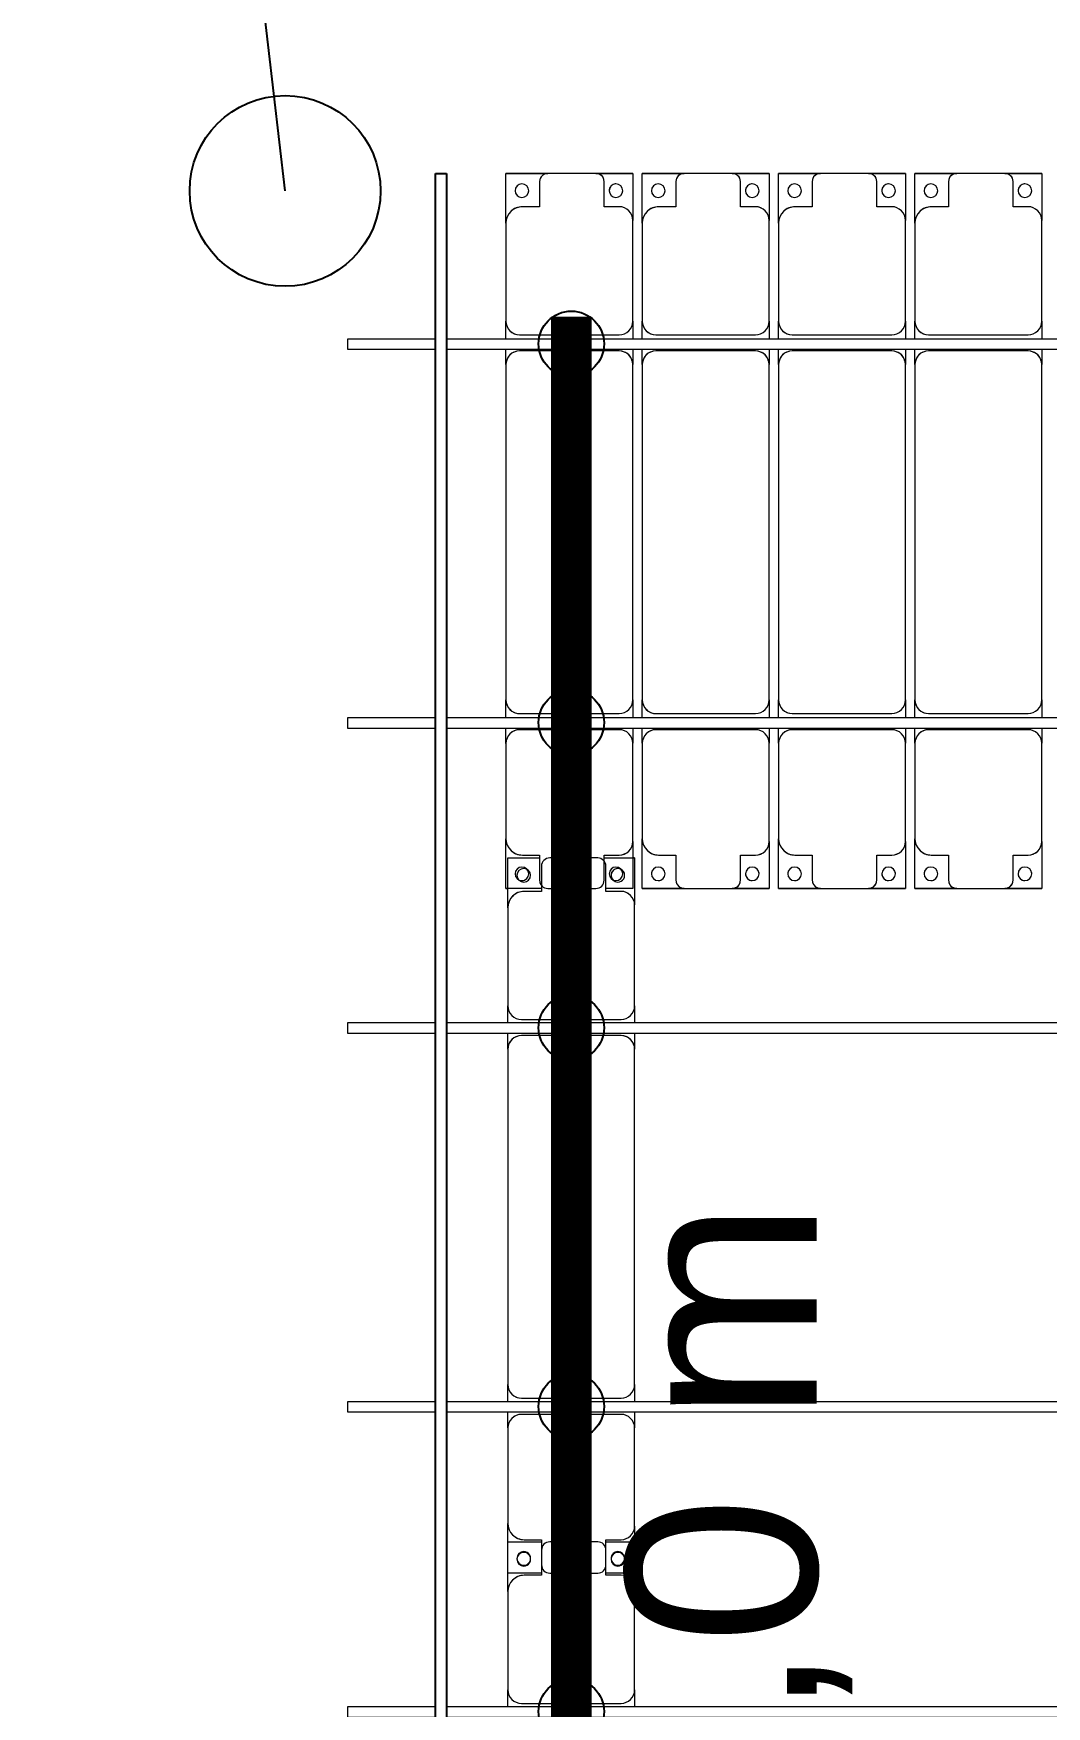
# Model space of a CAD drawing. Header units: millimetres. Extents: x -496478 to -186190, y -204059 to -87354.
# Drawn here: x -490707 to -486991, y -131034 to -124894 of the extents above; entities that cross this region are included whole.
import ezdxf

# ---------------------------------------------------------------- set-up
doc = ezdxf.new("R2010")
doc.units = ezdxf.units.MM
for name, color, linetype, lineweight in [('A-DETL-MBND', 5, 'Continuous', 9), ('A-GENM', 13, 'Continuous', 9), ('S-BEAM', 12, 'Continuous', 9)]:
    doc.layers.add(name, color=color, linetype=linetype, lineweight=lineweight)
for name, color, linetype in [('GC-BICH NEO', 6, 'Continuous'), ('GC-DAY NEO', 5, 'Continuous'), ('GC-GHI CHU', 2, 'Continuous'), ('GC-HOP 40x60 GIA CUONG', 1, 'Continuous')]:
    doc.layers.add(name, color=color, linetype=linetype)
doc.styles.add('GC_VN', font='arial.ttf')

# ---------------------------------------------------------------- blocks, each defined once
blk = doc.blocks.new('Dầm C52 - Dầm C52-24978-BỐ TRÍ KHUNG KẾT CẤU BÈ PIN 01')
at = {"layer": 'S-BEAM', "color": 1}
for p, q in [((93389.1, 20), (99349.1, 20)), ((99389.1, 20), (99710.9, 20)), ((99710.9, 20), (99710.9, -20)), ((99349.1, -20), (93389.1, -20)), ((99710.9, -20), (99389.1, -20))]:
    blk.add_line(p, q, dxfattribs=at)
blk = doc.blocks.new('Dai phao do pin - DẢI PHAO ĐỠ PIN-V119-BỐ TRÍ KHUNG KẾT CẤU BÈ PIN 01')
at = {"layer": 'A-DETL-MBND', "color": 8}
for p, q in [((65968, 241.6), (66029.7, 241.6)), ((65979.7, 191.6), (65979.7, -173.4)), ((66389.7, 241.6), (66029.7, 241.6)), ((66389.7, 241.6), (66572.2, 241.6)), ((66457.8, 241.6), (66640.3, 241.6)), ((66457.8, 118.2), (66457.8, 241.6)), ((66572.2, 241.6), (66572.2, 118.2)), ((66990.3, 241.6), (66640.3, 241.6)), ((66990.3, 241.6), (67048, 241.6)), ((67040.3, -173.4), (67040.3, 191.6)), ((67088, 241.6), (67149.7, 241.6)), ((67099.7, 191.6), (67099.7, -173.4)), ((68380.3, 241.6), (67149.7, 241.6)), ((68380.3, 241.6), (68438, 241.6)), ((68430.3, -173.4), (68430.3, 191.6)), ((68478, 241.6), (68539.7, 241.6)), ((68489.7, 191.6), (68489.7, -173.4)), ((68899.7, 241.6), (68539.7, 241.6)), ((68899.7, 241.6), (69082.2, 241.6)), ((69082.2, 241.6), (69082.2, 125.1)), ((66449.7, 118.2), (66449.7, 181.6)), ((66580.3, 181.6), (66580.3, 118.2)), ((68959.7, 118.2), (68959.7, 181.6)), ((66542.2, 118.2), (66449.7, 118.2)), ((66457.8, 88.2), (66457.8, -88.2)), ((66580.3, 118.2), (66487.8, 118.2)), ((66572.2, -88.2), (66572.2, 88.2)), ((69052.2, 118.2), (68959.7, 118.2)), ((69082.2, -88.2), (69082.2, 88.2)), ((66449.7, -173.4), (66449.7, -118.2)), ((66449.7, -118.2), (66542.2, -118.2)), ((66457.8, -223.4), (66457.8, -118.2)), ((66487.8, -118.2), (66580.3, -118.2)), ((66572.2, -118.2), (66572.2, -223.4)), ((66580.3, -118.2), (66580.3, -173.4)), ((68959.7, -173.4), (68959.7, -118.2)), ((68959.7, -118.2), (69052.2, -118.2)), ((69082.2, -111.4), (69082.2, -223.4)), ((66029.7, -223.4), (65968, -223.4)), ((66029.7, -223.4), (66399.7, -223.4)), ((66572.2, -223.4), (66399.7, -223.4)), ((66630.3, -223.4), (66457.8, -223.4)), ((66630.3, -223.4), (66990.3, -223.4)), ((67048, -223.4), (66990.3, -223.4)), ((67149.7, -223.4), (67088, -223.4)), ((67149.7, -223.4), (68380.3, -223.4)), ((68438, -223.4), (68380.3, -223.4)), ((68539.7, -223.4), (68478, -223.4)), ((68539.7, -223.4), (68909.7, -223.4)), ((69082.2, -223.4), (68909.7, -223.4)), ((69082.2, -223.4), (69082.2, -215.4))]:
    blk.add_line(p, q, dxfattribs=at)
for centre, radius, start, end in [((66029.7, 191.6), 50, 90, 180), ((66029.7, 191.6), 50, 135, 180), ((66389.7, 181.6), 60, 0, 90), ((66389.7, 181.6), 60, 0, 45), ((66508.6, 183.2), 25, 0, 180), ((66511.4, 183.2), 25, 0, 180), ((66640.3, 181.6), 60, 90, 180), ((66640.3, 181.6), 60, 135, 180), ((66990.3, 191.6), 50, 0, 90), ((66990.3, 191.6), 50, 0, 45), ((67149.7, 191.6), 50, 90, 180), ((67149.7, 191.6), 50, 105, 180), ((68380.3, 191.6), 50, 0, 90), ((68380.3, 191.6), 50, 15, 90), ((68539.7, 191.6), 50, 90, 180), ((68539.7, 191.6), 50, 135, 180), ((68899.7, 181.6), 60, 0, 90), ((68899.7, 181.6), 60, 0, 44.53312), ((69018.6, 183.2), 25, 0, 180), ((66508.6, 183.2), 25, 180, 0), ((66511.4, 183.2), 25, 180, 0), ((66511.4, 183.2), 25, 180, 195), ((69018.6, 183.2), 25, 180, 360), ((66487.8, 88.2), 30, 90, 180), ((66542.2, 88.2), 30, 360, 90), ((69052.2, 88.2), 30, 0, 90), ((66487.8, -88.2), 30, 180, 270), ((66542.2, -88.2), 30, 270, 360), ((69052.2, -88.2), 30, 270, 0), ((69052.2, -88.2), 30, 285, 315), ((66029.7, -173.4), 50, 180, 270), ((66029.7, -173.4), 50, 180, 225), ((66399.7, -173.4), 50, 270, 0), ((66399.7, -173.4), 50, 315, 0), ((66508.6, -161.8), 25, 0, 180), ((66508.6, -161.8), 25, 180, 0), ((66511.4, -161.8), 25, 0, 180), ((66511.4, -161.8), 25, 120, 180), ((66511.4, -161.8), 25, 180, 360), ((66511.4, -161.8), 25, 75, 105), ((66508.6, -161.8), 25, 75, 90), ((66508.6, -161.8), 25, 30, 45), ((66508.6, -161.8), 25, 0, 15), ((66630.3, -173.4), 50, 180, 270), ((66630.3, -173.4), 50, 180, 225), ((66990.3, -173.4), 50, 270, 0), ((66990.3, -173.4), 50, 315, 360), ((67149.7, -173.4), 50, 180, 270), ((67149.7, -173.4), 50, 180, 270), ((68380.3, -173.4), 50, 270, 0), ((68380.3, -173.4), 50, 285, 0), ((68539.7, -173.4), 50, 180, 270), ((68539.7, -173.4), 50, 180, 225), ((68909.7, -173.4), 50, 270, 360), ((68909.7, -173.4), 50, 315, 360), ((69018.6, -161.8), 25, 0, 180), ((69018.6, -161.8), 25, 180, 0), ((69018.6, -161.8), 25, 60, 90), ((69018.6, -161.8), 25, 30, 45), ((69018.6, -161.8), 25, 0, 15)]:
    blk.add_arc(centre, radius, start, end, dxfattribs=at)
blk = doc.blocks.new('Dải phao đi lại kèm đỡ invester - DẢI PHAO ĐI LẠI-24499-BỐ TRÍ KHUNG KẾT CẤU BÈ PIN 01')
at = {"layer": 'A-DETL-MBND', "color": 8}
for p, q in [((-241.6, 1312.2), (-88.2, 1312.2)), ((-241.6, 1129.7), (-241.6, 1312.2)), ((-88.2, 1312.2), (-241.6, 1312.2)), ((88.2, 1312.2), (-88.2, 1312.2)), ((88.2, 1312.2), (223.4, 1312.2)), ((223.4, 1312.2), (88.2, 1312.2)), ((223.4, 1312.2), (223.4, 1139.7)), ((258.4, 1312.2), (411.8, 1312.2)), ((258.4, 1129.7), (258.4, 1312.2)), ((411.8, 1312.2), (258.4, 1312.2)), ((588.2, 1312.2), (411.8, 1312.2)), ((588.2, 1312.2), (723.4, 1312.2)), ((723.4, 1312.2), (588.2, 1312.2)), ((723.4, 1312.2), (723.4, 1139.7)), ((758.4, 1312.2), (911.8, 1312.2)), ((758.4, 1129.7), (758.4, 1312.2)), ((911.8, 1312.2), (758.4, 1312.2)), ((1088.2, 1312.2), (911.8, 1312.2)), ((1088.2, 1312.2), (1223.4, 1312.2)), ((1223.4, 1312.2), (1088.2, 1312.2)), ((1223.4, 1312.2), (1223.4, 1139.7)), ((1258.4, 1312.2), (1411.8, 1312.2)), ((1258.4, 1129.7), (1258.4, 1312.2)), ((1411.8, 1312.2), (1258.4, 1312.2)), ((1588.2, 1312.2), (1411.8, 1312.2)), ((1588.2, 1312.2), (1723.4, 1312.2)), ((1723.4, 1312.2), (1588.2, 1312.2)), ((1723.4, 1312.2), (1723.4, 1139.7)), ((-118.2, 1282.2), (-118.2, 1189.7)), ((118.2, 1189.7), (118.2, 1282.2)), ((381.8, 1282.2), (381.8, 1189.7)), ((618.2, 1189.7), (618.2, 1282.2)), ((881.8, 1282.2), (881.8, 1189.7)), ((1118.2, 1189.7), (1118.2, 1282.2)), ((1381.8, 1282.2), (1381.8, 1189.7)), ((1618.2, 1189.7), (1618.2, 1282.2)), ((-118.2, 1189.7), (-181.6, 1189.7)), ((173.4, 1189.7), (118.2, 1189.7)), ((381.8, 1189.7), (318.4, 1189.7)), ((673.4, 1189.7), (618.2, 1189.7)), ((881.8, 1189.7), (818.4, 1189.7)), ((1173.4, 1189.7), (1118.2, 1189.7)), ((1381.8, 1189.7), (1318.4, 1189.7)), ((1673.4, 1189.7), (1618.2, 1189.7)), ((-241.6, 1129.7), (-241.6, 769.7)), ((223.4, 769.7), (223.4, 1139.7)), ((258.4, 1129.7), (258.4, 769.7)), ((723.4, 769.7), (723.4, 1139.7)), ((758.4, 1129.7), (758.4, 769.7)), ((1223.4, 769.7), (1223.4, 1139.7)), ((1258.4, 1129.7), (1258.4, 769.7)), ((1723.4, 769.7), (1723.4, 1139.7)), ((-241.6, 705.3), (-241.6, 769.7)), ((223.4, 769.7), (223.4, 705.3)), ((258.4, 705.3), (258.4, 769.7)), ((723.4, 769.7), (723.4, 705.3)), ((758.4, 705.3), (758.4, 769.7)), ((1223.4, 769.7), (1223.4, 705.3)), ((1258.4, 705.3), (1258.4, 769.7)), ((1723.4, 769.7), (1723.4, 705.3)), ((-191.6, 719.7), (173.4, 719.7)), ((308.4, 719.7), (673.4, 719.7)), ((808.4, 719.7), (1173.4, 719.7)), ((1308.4, 719.7), (1673.4, 719.7)), ((-241.6, 610.3), (-241.6, 665.3)), ((173.4, 660.3), (-191.6, 660.3)), ((223.4, 665.3), (223.4, 610.3)), ((258.4, 610.3), (258.4, 665.3)), ((673.4, 660.3), (308.4, 660.3)), ((723.4, 665.3), (723.4, 610.3)), ((758.4, 610.3), (758.4, 665.3)), ((1173.4, 660.3), (808.4, 660.3)), ((1223.4, 665.3), (1223.4, 610.3)), ((1258.4, 610.3), (1258.4, 665.3)), ((1673.4, 660.3), (1308.4, 660.3)), ((1723.4, 665.3), (1723.4, 610.3)), ((-241.6, 610.3), (-241.6, -620.3)), ((223.4, -620.3), (223.4, 610.3)), ((258.4, 610.3), (258.4, -620.3)), ((723.4, -620.3), (723.4, 610.3)), ((758.4, 610.3), (758.4, -620.3)), ((1223.4, -620.3), (1223.4, 610.3)), ((1258.4, 610.3), (1258.4, -620.3)), ((1723.4, -620.3), (1723.4, 610.3)), ((-241.6, -684.7), (-241.6, -620.3)), ((-191.6, -670.3), (173.4, -670.3)), ((223.4, -620.3), (223.4, -684.7)), ((258.4, -684.7), (258.4, -620.3)), ((308.4, -670.3), (673.4, -670.3)), ((723.4, -620.3), (723.4, -684.7)), ((758.4, -684.7), (758.4, -620.3)), ((808.4, -670.3), (1173.4, -670.3)), ((1223.4, -620.3), (1223.4, -684.7)), ((1258.4, -684.7), (1258.4, -620.3)), ((1308.4, -670.3), (1673.4, -670.3)), ((1723.4, -620.3), (1723.4, -684.7)), ((-241.6, -779.7), (-241.6, -724.7)), ((173.4, -729.7), (-191.6, -729.7)), ((223.4, -724.7), (223.4, -779.7)), ((258.4, -779.7), (258.4, -724.7)), ((673.4, -729.7), (308.4, -729.7)), ((723.4, -724.7), (723.4, -779.7)), ((758.4, -779.7), (758.4, -724.7)), ((1173.4, -729.7), (808.4, -729.7)), ((1223.4, -724.7), (1223.4, -779.7)), ((1258.4, -779.7), (1258.4, -724.7)), ((1673.4, -729.7), (1308.4, -729.7)), ((1723.4, -724.7), (1723.4, -779.7)), ((-241.6, -779.7), (-241.6, -1129.7)), ((223.4, -1139.7), (223.4, -779.7)), ((258.4, -779.7), (258.4, -1129.7)), ((723.4, -1139.7), (723.4, -779.7)), ((758.4, -779.7), (758.4, -1129.7)), ((1223.4, -1139.7), (1223.4, -779.7)), ((1258.4, -779.7), (1258.4, -1129.7)), ((1723.4, -1139.7), (1723.4, -779.7)), ((-241.6, -1312.2), (-241.6, -1129.7)), ((223.4, -1139.7), (223.4, -1312.2)), ((258.4, -1312.2), (258.4, -1129.7)), ((723.4, -1139.7), (723.4, -1312.2)), ((758.4, -1312.2), (758.4, -1129.7)), ((1223.4, -1139.7), (1223.4, -1312.2)), ((1258.4, -1312.2), (1258.4, -1129.7)), ((1723.4, -1139.7), (1723.4, -1312.2)), ((-181.6, -1189.7), (-118.2, -1189.7)), ((-118.2, -1189.7), (-118.2, -1282.2)), ((118.2, -1282.2), (118.2, -1189.7)), ((118.2, -1189.7), (173.4, -1189.7)), ((318.4, -1189.7), (381.8, -1189.7)), ((381.8, -1189.7), (381.8, -1282.2)), ((618.2, -1282.2), (618.2, -1189.7)), ((618.2, -1189.7), (673.4, -1189.7)), ((818.4, -1189.7), (881.8, -1189.7)), ((881.8, -1189.7), (881.8, -1282.2)), ((1118.2, -1282.2), (1118.2, -1189.7)), ((1118.2, -1189.7), (1173.4, -1189.7)), ((1318.4, -1189.7), (1381.8, -1189.7)), ((1381.8, -1189.7), (1381.8, -1282.2)), ((1618.2, -1282.2), (1618.2, -1189.7)), ((1618.2, -1189.7), (1673.4, -1189.7)), ((-111.4, -1312.2), (-241.6, -1312.2)), ((-241.6, -1312.2), (-233.4, -1312.2)), ((-88.2, -1312.2), (88.2, -1312.2)), ((223.4, -1312.2), (125.1, -1312.2)), ((411.8, -1312.2), (258.4, -1312.2)), ((258.4, -1312.2), (411.8, -1312.2)), ((411.8, -1312.2), (588.2, -1312.2)), ((723.4, -1312.2), (588.2, -1312.2)), ((588.2, -1312.2), (723.4, -1312.2)), ((911.8, -1312.2), (758.4, -1312.2)), ((758.4, -1312.2), (911.8, -1312.2)), ((911.8, -1312.2), (1088.2, -1312.2)), ((1223.4, -1312.2), (1088.2, -1312.2)), ((1088.2, -1312.2), (1223.4, -1312.2)), ((1411.8, -1312.2), (1258.4, -1312.2)), ((1258.4, -1312.2), (1411.8, -1312.2)), ((1411.8, -1312.2), (1588.2, -1312.2)), ((1723.4, -1312.2), (1588.2, -1312.2)), ((1588.2, -1312.2), (1723.4, -1312.2))]:
    blk.add_line(p, q, dxfattribs=at)
for centre, radius, start, end in [((-88.2, 1282.2), 30, 90, 180), ((-88.2, 1282.2), 30, 90, 165), ((-88.2, 1282.2), 30, 90, 105), ((-88.2, 1282.2), 30, 90, 105), ((88.2, 1282.2), 30, 360, 90), ((88.2, 1282.2), 30, 75, 90), ((88.2, 1282.2), 30, 15, 90), ((88.2, 1282.2), 30, 75, 90), ((411.8, 1282.2), 30, 90, 180), ((411.8, 1282.2), 30, 90, 165), ((411.8, 1282.2), 30, 90, 105), ((411.8, 1282.2), 30, 90, 105), ((588.2, 1282.2), 30, 360, 90), ((588.2, 1282.2), 30, 75, 90), ((588.2, 1282.2), 30, 15, 90), ((588.2, 1282.2), 30, 75, 90), ((911.8, 1282.2), 30, 90, 180), ((911.8, 1282.2), 30, 90, 165), ((911.8, 1282.2), 30, 90, 105), ((911.8, 1282.2), 30, 90, 105), ((1088.2, 1282.2), 30, 360, 90), ((1088.2, 1282.2), 30, 75, 90), ((1088.2, 1282.2), 30, 15, 90), ((1088.2, 1282.2), 30, 75, 90), ((1411.8, 1282.2), 30, 90, 180), ((1411.8, 1282.2), 30, 90, 165), ((1411.8, 1282.2), 30, 90, 105), ((1411.8, 1282.2), 30, 90, 105), ((1588.2, 1282.2), 30, 360, 90), ((1588.2, 1282.2), 30, 75, 90), ((1588.2, 1282.2), 30, 15, 90), ((1588.2, 1282.2), 30, 75, 90), ((-183.2, 1248.6), 25, 90, 270), ((-183.2, 1248.6), 25, 270, 90), ((161.8, 1248.6), 25, 90, 270), ((161.8, 1248.6), 25, 150, 180), ((161.8, 1248.6), 25, 120, 135), ((161.8, 1248.6), 25, 90, 105), ((161.8, 1248.6), 25, 270, 90), ((316.8, 1248.6), 25, 90, 270), ((316.8, 1248.6), 25, 270, 90), ((661.8, 1248.6), 25, 90, 270), ((661.8, 1248.6), 25, 150, 180), ((661.8, 1248.6), 25, 120, 135), ((661.8, 1248.6), 25, 90, 105), ((661.8, 1248.6), 25, 270, 90), ((816.8, 1248.6), 25, 90, 270), ((816.8, 1248.6), 25, 270, 90), ((1161.8, 1248.6), 25, 90, 270), ((1161.8, 1248.6), 25, 150, 180), ((1161.8, 1248.6), 25, 120, 135), ((1161.8, 1248.6), 25, 90, 105), ((1161.8, 1248.6), 25, 270, 90), ((1316.8, 1248.6), 25, 90, 270), ((1316.8, 1248.6), 25, 270, 90), ((1661.8, 1248.6), 25, 90, 270), ((1661.8, 1248.6), 25, 150, 180), ((1661.8, 1248.6), 25, 120, 135), ((1661.8, 1248.6), 25, 90, 105), ((1661.8, 1248.6), 25, 270, 90), ((-181.6, 1129.7), 60, 90, 180), ((-181.6, 1129.7), 60, 90, 135), ((173.4, 1139.7), 50, 360, 90), ((173.4, 1139.7), 50, 45, 90), ((318.4, 1129.7), 60, 90, 180), ((318.4, 1129.7), 60, 90, 135), ((673.4, 1139.7), 50, 0, 90), ((673.4, 1139.7), 50, 45, 90), ((818.4, 1129.7), 60, 90, 180), ((818.4, 1129.7), 60, 90, 135), ((1173.4, 1139.7), 50, 360, 90), ((1173.4, 1139.7), 50, 45, 90), ((1318.4, 1129.7), 60, 90, 180), ((1318.4, 1129.7), 60, 90, 135), ((1673.4, 1139.7), 50, 360, 90), ((1673.4, 1139.7), 50, 45, 90), ((-191.6, 769.7), 50, 180, 270), ((173.4, 769.7), 50, 270, 0), ((308.4, 769.7), 50, 180, 270), ((673.4, 769.7), 50, 270, 0), ((808.4, 769.7), 50, 180, 270), ((1173.4, 769.7), 50, 270, 0), ((1308.4, 769.7), 50, 180, 270), ((1673.4, 769.7), 50, 270, 0), ((-191.6, 769.7), 50, 225, 270), ((173.4, 769.7), 50, 270, 315), ((308.4, 769.7), 50, 225, 270), ((673.4, 769.7), 50, 270, 315), ((808.4, 769.7), 50, 225, 270), ((1173.4, 769.7), 50, 270, 315), ((1308.4, 769.7), 50, 225, 270), ((1673.4, 769.7), 50, 270, 315), ((-191.6, 610.3), 50, 90, 180), ((-191.6, 610.3), 50, 105, 180), ((173.4, 610.3), 50, 360, 90), ((173.4, 610.3), 50, 15, 90), ((308.4, 610.3), 50, 90, 180), ((308.4, 610.3), 50, 105, 180), ((673.4, 610.3), 50, 360, 90), ((673.4, 610.3), 50, 15, 90), ((808.4, 610.3), 50, 90, 180), ((808.4, 610.3), 50, 105, 180), ((1173.4, 610.3), 50, 360, 90), ((1173.4, 610.3), 50, 15, 90), ((1308.4, 610.3), 50, 90, 180), ((1308.4, 610.3), 50, 105, 180), ((1673.4, 610.3), 50, 360, 90), ((1673.4, 610.3), 50, 15, 90), ((-191.6, -620.3), 50, 180, 270), ((-191.6, -620.3), 50, 195, 270), ((173.4, -620.3), 50, 270, 0), ((173.4, -620.3), 50, 270, 0), ((308.4, -620.3), 50, 180, 270), ((308.4, -620.3), 50, 195, 270), ((673.4, -620.3), 50, 270, 0), ((673.4, -620.3), 50, 270, 0), ((808.4, -620.3), 50, 180, 270), ((808.4, -620.3), 50, 195, 270), ((1173.4, -620.3), 50, 270, 0), ((1173.4, -620.3), 50, 270, 0), ((1308.4, -620.3), 50, 180, 270), ((1308.4, -620.3), 50, 195, 270), ((1673.4, -620.3), 50, 270, 0), ((1673.4, -620.3), 50, 270, 0), ((-191.6, -779.7), 50, 90, 180), ((-191.6, -779.7), 50, 90, 135), ((173.4, -779.7), 50, 360, 90), ((173.4, -779.7), 50, 45, 90), ((308.4, -779.7), 50, 90, 180), ((308.4, -779.7), 50, 90, 135), ((673.4, -779.7), 50, 360, 90), ((673.4, -779.7), 50, 45, 90), ((808.4, -779.7), 50, 90, 180), ((808.4, -779.7), 50, 90, 135), ((1173.4, -779.7), 50, 360, 90), ((1173.4, -779.7), 50, 45, 90), ((1308.4, -779.7), 50, 90, 180), ((1308.4, -779.7), 50, 90, 135), ((1673.4, -779.7), 50, 360, 90), ((1673.4, -779.7), 50, 45, 90), ((-181.6, -1129.7), 60, 180, 270), ((173.4, -1139.7), 50, 270, 360), ((318.4, -1129.7), 60, 180, 270), ((673.4, -1139.7), 50, 270, 360), ((818.4, -1129.7), 60, 180, 270), ((1173.4, -1139.7), 50, 270, 360), ((1318.4, -1129.7), 60, 180, 270), ((1673.4, -1139.7), 50, 270, 360), ((-181.6, -1129.7), 60, 225, 270), ((173.4, -1139.7), 50, 270, 315), ((318.4, -1129.7), 60, 225, 270), ((673.4, -1139.7), 50, 270, 315), ((818.4, -1129.7), 60, 225, 270), ((1173.4, -1139.7), 50, 270, 315), ((1318.4, -1129.7), 60, 225, 270), ((1673.4, -1139.7), 50, 270, 315), ((-183.2, -1258.6), 25, 90, 270), ((-183.2, -1258.6), 25, 270, 90), ((-183.2, -1258.6), 25, 270, 285), ((-88.2, -1282.2), 30, 180, 270), ((88.2, -1282.2), 30, 270, 360), ((161.8, -1258.6), 25, 90, 270), ((161.8, -1258.6), 25, 240, 253.56164), ((161.8, -1258.6), 25, 255, 270), ((161.8, -1258.6), 25, 270, 90), ((161.8, -1258.6), 25, 0, 15), ((316.8, -1258.6), 25, 90, 270), ((316.8, -1258.6), 25, 165, 180), ((316.8, -1258.6), 25, 270, 90), ((316.8, -1258.6), 25, 270, 285), ((411.8, -1282.2), 30, 180, 270), ((588.2, -1282.2), 30, 270, 360), ((661.8, -1258.6), 25, 90, 270), ((661.8, -1258.6), 25, 165, 270), ((661.8, -1258.6), 25, 270, 90), ((661.8, -1258.6), 25, 0, 15), ((816.8, -1258.6), 25, 90, 270), ((816.8, -1258.6), 25, 165, 180), ((816.8, -1258.6), 25, 270, 90), ((816.8, -1258.6), 25, 270, 285), ((911.8, -1282.2), 30, 180, 270), ((1088.2, -1282.2), 30, 270, 0), ((1161.8, -1258.6), 25, 90, 270), ((1161.8, -1258.6), 25, 165, 270), ((1161.8, -1258.6), 25, 270, 90), ((1161.8, -1258.6), 25, 0, 15), ((1316.8, -1258.6), 25, 90, 270), ((1316.8, -1258.6), 25, 165, 180), ((1316.8, -1258.6), 25, 270, 90), ((1316.8, -1258.6), 25, 270, 285), ((1411.8, -1282.2), 30, 180, 270), ((1588.2, -1282.2), 30, 270, 0), ((1661.8, -1258.6), 25, 90, 270), ((1661.8, -1258.6), 25, 165, 270), ((1661.8, -1258.6), 25, 270, 90), ((1661.8, -1258.6), 25, 0, 15), ((-88.2, -1282.2), 30, 195, 225), ((411.8, -1282.2), 30, 195, 270), ((411.8, -1282.2), 30, 255, 270), ((411.8, -1282.2), 30, 255, 270), ((588.2, -1282.2), 30, 270, 345), ((588.2, -1282.2), 30, 270, 285), ((588.2, -1282.2), 30, 270, 285), ((588.2, -1282.2), 30, 315, 330), ((588.2, -1282.2), 30, 315, 330), ((911.8, -1282.2), 30, 195, 270), ((911.8, -1282.2), 30, 255, 270), ((911.8, -1282.2), 30, 255, 270), ((1088.2, -1282.2), 30, 270, 345), ((1088.2, -1282.2), 30, 270, 285), ((1088.2, -1282.2), 30, 270, 285), ((1088.2, -1282.2), 30, 315, 330), ((1088.2, -1282.2), 30, 315, 330), ((1411.8, -1282.2), 30, 195, 270), ((1411.8, -1282.2), 30, 255, 270), ((1411.8, -1282.2), 30, 255, 270), ((1588.2, -1282.2), 30, 270, 345), ((1588.2, -1282.2), 30, 270, 285), ((1588.2, -1282.2), 30, 270, 285), ((1588.2, -1282.2), 30, 315, 330), ((1588.2, -1282.2), 30, 315, 330)]:
    blk.add_arc(centre, radius, start, end, dxfattribs=at)
blk = doc.blocks.new('Dầm C52 - Hộp 40x60-25870-BỐ TRÍ KHUNG KẾT CẤU BÈ PIN 01')
at = {"layer": 'S-BEAM', "color": 3, "lineweight": 25}
for p, q in [((-37172.3, 20), (37172.3, 20)), ((37172.3, 20), (37172.3, -20)), ((37172.3, -20), (-37172.3, -20))]:
    blk.add_line(p, q, dxfattribs=at)
blk = doc.blocks.new('HOBANMONG_BEPIN 1_rvt-1-BỐ TRÍ KHUNG KẾT CẤU BÈ PIN 01')
at = {"layer": 'A-GENM', "lineweight": 9}
for name, p, rotation in [('Dải phao đi lại kèm đỡ invester - DẢI PHAO ĐI LẠI-24499-BỐ TRÍ KHUNG KẾT CẤU BÈ PIN 01', (-488732.3, -126719.6), 0.0007586099545854), ('Dai phao do pin - DẢI PHAO ĐỠ PIN-V119-BỐ TRÍ KHUNG KẾT CẤU BÈ PIN 01', (-488724.5, -197002.3), 90.00075860989342)]:
    blk.add_blockref(name, p, dxfattribs=dict(at, rotation=rotation))
at = {"layer": 'S-BEAM', "lineweight": 9}
for name, p, rotation in [('Dầm C52 - Hộp 40x60-25870-BỐ TRÍ KHUNG KẾT CẤU BÈ PIN 01', (-489211.8, -162579.7), 90.00075860989166), ('Dầm C52 - Dầm C52-24978-BỐ TRÍ KHUNG KẾT CẤU BÈ PIN 01', (-389843.1, -126033), 180.0007586094741), ('Dầm C52 - Dầm C52-24978-BỐ TRÍ KHUNG KẾT CẤU BÈ PIN 01', (-389843.1, -127423), 180.0007586094741), ('Dầm C52 - Dầm C52-24978-BỐ TRÍ KHUNG KẾT CẤU BÈ PIN 01', (-389843.1, -128543), 180.0007586094741), ('Dầm C52 - Dầm C52-24978-BỐ TRÍ KHUNG KẾT CẤU BÈ PIN 01', (-389843.1, -129933), 180.0007586094741), ('Dầm C52 - Dầm C52-24978-BỐ TRÍ KHUNG KẾT CẤU BÈ PIN 01', (-389843.1, -131053), 180.0007586094741)]:
    blk.add_blockref(name, p, dxfattribs=dict(at, rotation=rotation))

msp = doc.modelspace()

# ---------------------------------------------------------------- linework, layer by layer
at = {"layer": 'GC-BICH NEO'}
msp.add_circle((-489783.9, -125471.9), 350, dxfattribs=at)
at = {"layer": 'GC-DAY NEO'}
msp.add_line((-489783.9, -125471.9), (-490706.8, -117525.3), dxfattribs=at)
at = {"layer": 'GC-HOP 40x60 GIA CUONG', "const_width": 150}
msp.add_lwpolyline([(-488734, -140933), (-488734, -125933)], dxfattribs=at)
at = {"layer": 'GC-HOP 40x60 GIA CUONG'}
for centre in [(-488734, -126033), (-488734, -127423), (-488734, -128543), (-488734, -129933), (-488734, -131053)]:
    msp.add_circle(centre, 120, dxfattribs=at)

# ---------------------------------------------------------------- block references
at = {"lineweight": 5}
msp.add_blockref('HOBANMONG_BEPIN 1_rvt-1-BỐ TRÍ KHUNG KẾT CẤU BÈ PIN 01', (0, 0), dxfattribs=at)

# ---------------------------------------------------------------- texts
at = {"layer": 'GC-GHI CHU', "style": 'GC_VN'}
msp.add_text('B1-40: 1×15,0 m', height=700, rotation=90, dxfattribs=at).set_placement((-487834, -136433))

doc.saveas('drawing.dxf')
